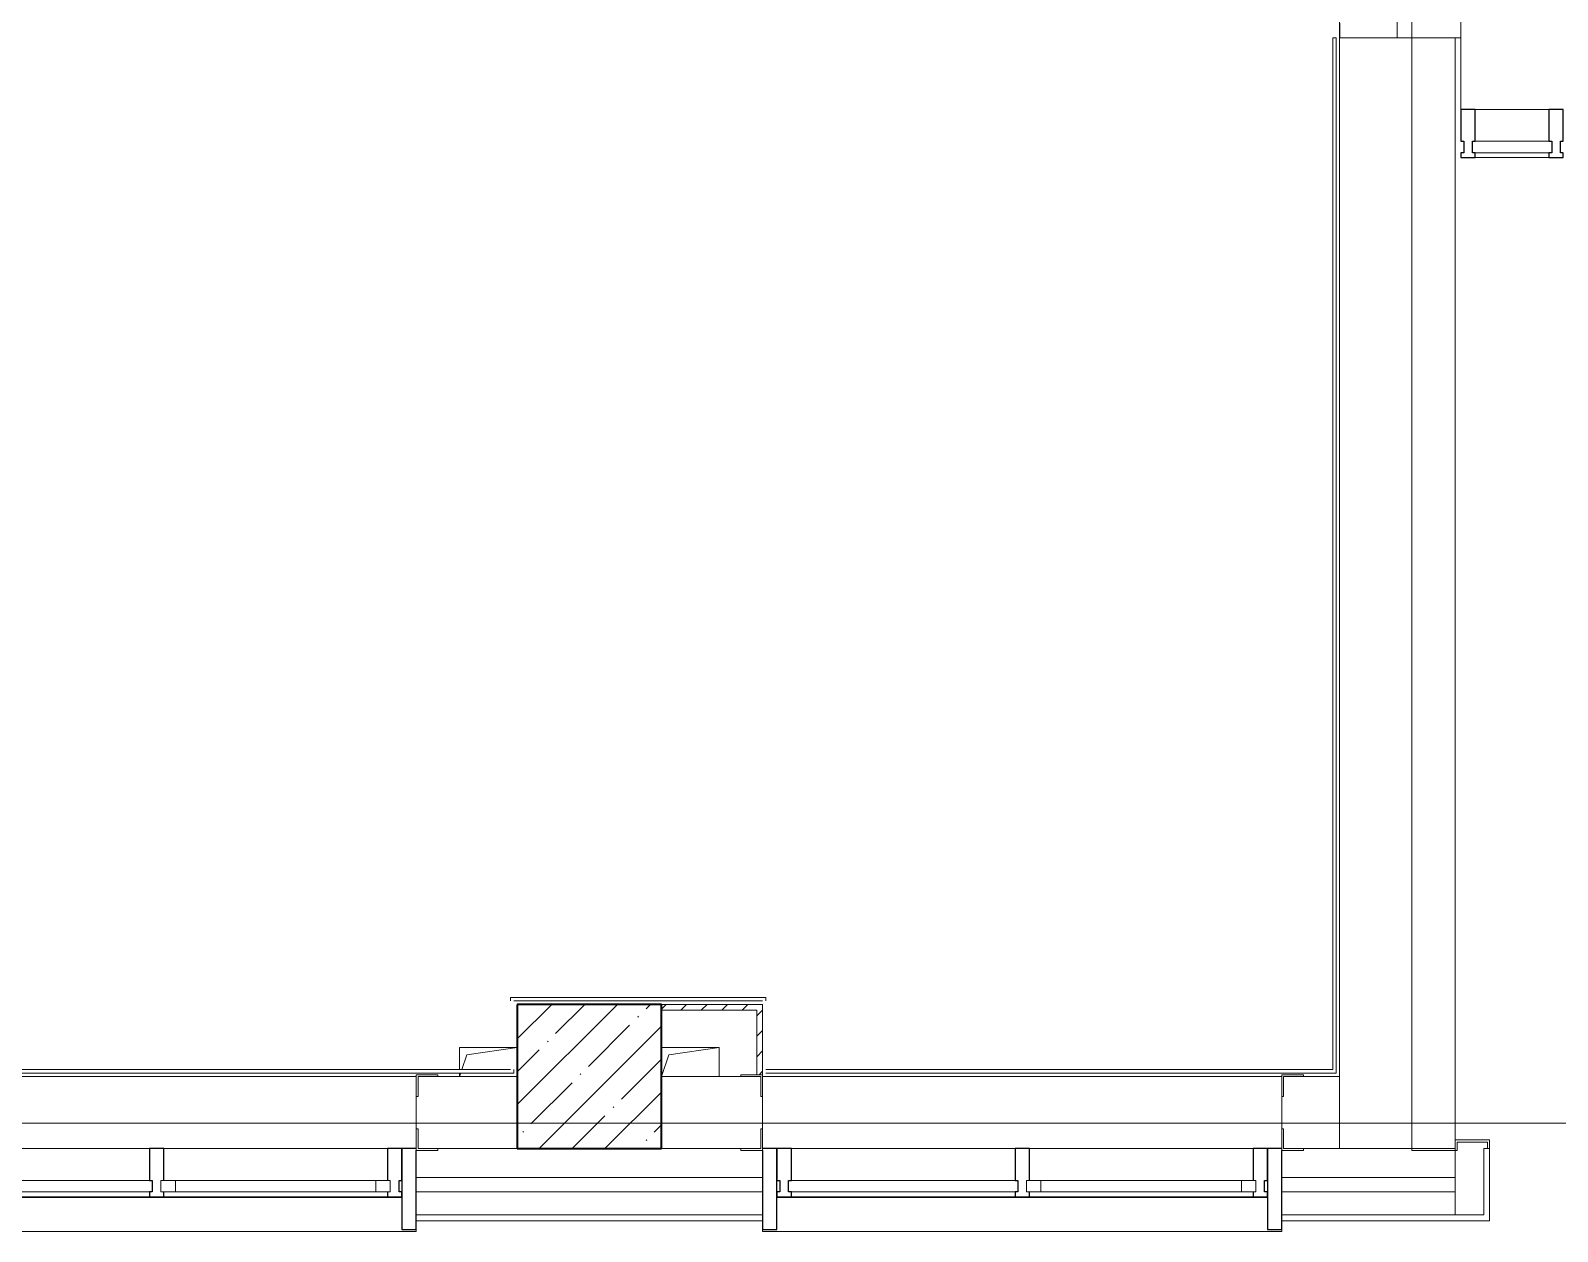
# Model space of a CAD drawing. Header units: millimetres. Extents: x 5993 to 95364, y 94667 to 143522.
# Drawn here: x 46346.5 to 46777.3, y 118566.6 to 118905.3 of the extents above; entities that cross this region are included whole.
import ezdxf

# ---------------------------------------------------------------- set-up
doc = ezdxf.new("R2010")
doc.units = ezdxf.units.MM
doc.linetypes.add('50_200_ШТРИХ_1Т_ш5_п1_п1_', pattern=[1400, 1000, -200, 0, -200])
doc.linetypes.add('Штрих короткий', pattern=[300, 150, -150])
for name, color, linetype, lineweight in [('0-2', 7, 'Continuous', 9), ('S-GRID-____-OTLN-1', 7, '50_200_ШТРИХ_1Т_ш5_п1_п1_', 9), ('Импосты витража', 7, 'Continuous', 9), ('Импосты витража-1', 7, 'Continuous', 25), ('Каркас_Импост', 7, 'Continuous', 13), ('Каркас_Импост-1', 7, 'Continuous', 9), ('Несущие колонны', 7, 'Continuous', 9), ('Несущие колонны-1', 7, 'Continuous', 35), ('Обобщенные модели', 7, 'Continuous', 9), ('Общие ребра', 7, 'Continuous', 9), ('Окна', 7, 'Continuous', 9), ('Остекление-1', 7, 'Continuous', 9), ('Перекрытия', 7, 'Continuous', 9), ('Перемычка-1', 7, 'Штрих короткий', 9), ('Стены', 7, 'Continuous', 9), ('Стены-1', 7, 'Continuous', 13)]:
    doc.layers.add(name, color=color, linetype=linetype, lineweight=lineweight)
doc.layers.add('Штриховка разреза-4', color=7, linetype='Continuous', lineweight=5, true_color=0x0080ff)

# ---------------------------------------------------------------- blocks, each defined once
blk = doc.blocks.new('BSC_Колонна _Прямоугольная - 500х500-V57-АИ2_01_План напольных покрытий и плинтусов 1го этажа _Часть 1_')
at = {"layer": 'Несущие колонны'}
h = blk.add_hatch(dxfattribs=at)
h.set_pattern_fill('FP_87', color=256, style=0, pattern_type=2)
h.set_pattern_definition([(45, (-59850, -57250), (-114.04925, 114.04925), []), (45, (-59735.95, -57250), (-114.04925, 114.04925), [201.613, -40.323, 3.353, -36.97])])
h.paths.add_polyline_path([(-250, -250), (250, -250), (250, 250), (-250, 250)], flags=0)
at = {"layer": 'Несущие колонны-1'}
for p, q in [((250, 250), (-250, 250)), ((-250, 250), (-250, -250)), ((250, -250), (250, 250)), ((-250, -250), (250, -250))]:
    blk.add_line(p, q, dxfattribs=at)
blk = doc.blocks.new('Проем_Дверь_Прямоугольный - 1800х2700h_оконные проемы-25805030-АИ2_01_План напольных покрытий и плинтусов 1го этажа _Часть 1_')
at = {"layer": 'Перемычка-1'}
for p, q in [((900, 125), (-900, 125)), ((900, -125), (-900, -125))]:
    blk.add_line(p, q, dxfattribs=at)
blk = doc.blocks.new('PNS_Панель прямоугольная2 - Нр_Стекло - 40мм-26243474-АИ2_01_План напольных покрытий и плинтусов 1го этажа _Часть 1_')
at = {"layer": 'Каркас_Импост'}
for p, q in [((-397.5, 0), (-397.5, 40)), ((-397.5, 40), (-347.5, 40)), ((-347.5, 40), (-347.5, 0)), ((397.5, 40), (347.5, 40)), ((347.5, 40), (347.5, 0)), ((397.5, 0), (397.5, 40)), ((-347.5, 0), (-397.5, 0)), ((347.5, 0), (397.5, 0))]:
    blk.add_line(p, q, dxfattribs=at)
at = {"layer": 'Каркас_Импост-1'}
for p, q in [((-347.5, 40), (347.5, 40)), ((-347.5, 0), (347.5, 0))]:
    blk.add_line(p, q, dxfattribs=at)
blk = doc.blocks.new('Прямоугольный импост - Импост структурный с накладкой - 150мм-25647633-АИ2_01_План напольных покрытий и плинтусов 1го этажа _Часть 1_')
at = {"layer": 'Импосты витража-1'}
for p, q in [((-25, 0), (-25, 17)), ((-25, 17), (25, 17)), ((-15, 0), (-25, 0)), ((-15, -40), (-15, 0)), ((25, 17), (25, 0)), ((-25, -150), (-25, -40)), ((-25, -40), (-15, -40)), ((25, -40), (25, -150)), ((25, -150), (-25, -150))]:
    blk.add_line(p, q, dxfattribs=at)
blk = doc.blocks.new('Прямоугольный импост - Импост структурный с накладкой - 150мм-25647642-АИ2_01_План напольных покрытий и плинтусов 1го этажа _Часть 1_')
at = {"layer": 'Импосты витража'}
for p, q in [((103600, 79475), (103600, 80250)), ((103767, 79475), (103767, 80250))]:
    blk.add_line(p, q, dxfattribs=at)
blk = doc.blocks.new('Прямоугольный импост - Импост структурный с накладкой - 150мм-V165-АИ2_01_План напольных покрытий и плинтусов 1го этажа _Часть 1_')
at = {"layer": 'Импосты витража-1'}
for p, q in [((-25, 0), (-25, 17)), ((-25, 17), (25, 17)), ((25, 0), (15, 0)), ((15, 0), (15, -40)), ((25, 17), (25, 0)), ((-25, -150), (-25, -40)), ((15, -40), (25, -40)), ((25, -40), (25, -150)), ((25, -150), (-25, -150))]:
    blk.add_line(p, q, dxfattribs=at)
blk = doc.blocks.new('PNS_Панель прямоугольная1 - Нр_Стекло - 40мм-25259299-АИ2_01_План напольных покрытий и плинтусов 1го этажа _Часть 1_')
at = {"layer": 'Остекление-1'}
for p, q in [((-387.5, 40), (387.5, 40)), ((-397.5, 0), (397.5, 0)), ((387.5, 0), (-387.5, 0))]:
    blk.add_line(p, q, dxfattribs=at)
blk = doc.blocks.new('Прямоугольный импост - Откос НВФ_50х280 мм-25993834-АИ2_01_План напольных покрытий и плинтусов 1го этажа _Часть 1_')
at = {"layer": 'Импосты витража-1'}
for p, q in [((-50, 130), (0, 130)), ((-50, -150), (-50, 130)), ((0, 130), (0, -144)), ((0, -150), (-50, -150))]:
    blk.add_line(p, q, dxfattribs=at)
blk = doc.blocks.new('Прямоугольный импост - Импост структурный с накладкой - 150мм-25647644-АИ2_01_План напольных покрытий и плинтусов 1го этажа _Часть 1_')
at = {"layer": 'Импосты витража-1'}
for p, q in [((-25, 0), (-25, 17)), ((-25, 17), (25, 17)), ((-15, 0), (-25, 0)), ((-15, -40), (-15, 0)), ((25, 0), (15, 0)), ((15, 0), (15, -40)), ((25, 17), (25, 0)), ((-25, -150), (-25, -40)), ((-25, -40), (-15, -40)), ((15, -40), (25, -40)), ((25, -40), (25, -150)), ((25, -150), (-25, -150))]:
    blk.add_line(p, q, dxfattribs=at)
blk = doc.blocks.new('Прямоугольный импост - Откос НВФ_50х280 мм-25993838-АИ2_01_План напольных покрытий и плинтусов 1го этажа _Часть 1_')
at = {"layer": 'Импосты витража-1'}
for p, q in [((0, 130), (-50, 130)), ((-50, 130), (-50, -150)), ((0, -144), (0, 130)), ((-50, -150), (0, -150))]:
    blk.add_line(p, q, dxfattribs=at)
blk = doc.blocks.new('Прямоугольный импост - Импост структурный с накладкой - 150мм-27103251-АИ2_01_План напольных покрытий и плинтусов 1го этажа _Часть 1_')
at = {"layer": 'Импосты витража-1'}
for p, q in [((-25, 0), (-25, 17)), ((-25, 17), (25, 17)), ((-15, 0), (-25, 0)), ((-15, -40), (-15, 0)), ((25, 0), (15, 0)), ((15, 0), (15, -40)), ((25, 17), (25, 0)), ((-25, -150), (-25, -40)), ((-25, -40), (-15, -40)), ((15, -40), (25, -40)), ((25, -40), (25, -150)), ((25, -150), (-25, -150))]:
    blk.add_line(p, q, dxfattribs=at)
blk = doc.blocks.new('PNS_Панель прямоугольная1 - Нр_Стекло - 40мм-27507872-АИ2_01_План напольных покрытий и плинтусов 1го этажа _Часть 1_')
at = {"layer": 'Остекление-1'}
for p, q in [((-127.5, 40), (127.5, 40)), ((-137.5, 0), (137.5, 0)), ((127.5, 0), (-127.5, 0))]:
    blk.add_line(p, q, dxfattribs=at)
blk = doc.blocks.new('Прямоугольный импост - Импост структурный с накладкой - 150мм-27507870-АИ2_01_План напольных покрытий и плинтусов 1го этажа _Часть 1_')
at = {"layer": 'Импосты витража'}
for p, q in [((65380, 60601.5), (65125, 60601.5)), ((65380, 60434.5), (65125, 60434.5))]:
    blk.add_line(p, q, dxfattribs=at)
blk = doc.blocks.new('Прямоугольный импост - Импост структурный с накладкой - 150мм-27090926-АИ2_01_План напольных покрытий и плинтусов 1го этажа _Часть 1_')
at = {"layer": 'Импосты витража-1'}
for p, q in [((-25, 0), (-25, 17)), ((-25, 17), (25, 17)), ((-15, 0), (-25, 0)), ((-15, -40), (-15, 0)), ((25, 0), (15, 0)), ((15, 0), (15, -40)), ((25, 17), (25, 0)), ((-25, -150), (-25, -40)), ((-25, -40), (-15, -40)), ((15, -40), (25, -40)), ((25, -40), (25, -150)), ((25, -150), (-25, -150))]:
    blk.add_line(p, q, dxfattribs=at)
blk = doc.blocks.new('Фахверк_СКБ_Уголок - 250_2700-27497298-АИ2_01_План напольных покрытий и плинтусов 1го этажа _Часть 1_')
at = {"layer": 'Обобщенные модели'}
for p, q in [((200, 181), (125, 181)), ((125, 181), (125, 106)), ((131, 106), (131, 175)), ((131, 175), (200, 175)), ((200, 175), (200, 181)), ((125, 106), (131, 106)), ((131, -6), (125, -6)), ((125, -6), (125, -81)), ((131, -75), (131, -6)), ((125, -81), (200, -81)), ((200, -75), (131, -75)), ((200, -81), (200, -75))]:
    blk.add_line(p, q, dxfattribs=at)
blk = doc.blocks.new('AR_Отверстие прямоугольное _в плите_ - AR_Отверстие прямоугольное _в плите_-V247-АИ2_01_План напольных покрытий и плинтусов 1го этажа _Часть 1_')
at = {"layer": 'Обобщенные модели'}
for p, q in [((100, 50), (-100, 50)), ((-100, -50), (-75, 25)), ((-75, 25), (100, 50)), ((100, -50), (100, 50))]:
    blk.add_line(p, q, dxfattribs=at)
blk = doc.blocks.new('AR_Отверстие прямоугольное _в плите_ - AR_Отверстие прямоугольное _в плите_-V278-АИ2_01_План напольных покрытий и плинтусов 1го этажа _Часть 1_')
at = {"layer": 'Обобщенные модели'}
for p, q in [((100, 50), (-100, 50)), ((-100, 50), (-100, -26)), ((-92, -26), (-75, 25)), ((-75, 25), (100, 50)), ((-100, -38), (-100, -50)), ((-100, -50), (-96, -38))]:
    blk.add_line(p, q, dxfattribs=at)
blk = doc.blocks.new('Отлив_СКБ - Отлив витража_120_НВФ-31885687-АИ2_01_План напольных покрытий и плинтусов 1го этажа _Часть 1_')
at = {"layer": 'Окна'}
for p, q in [((1750, -2), (50, -2)), ((0, -120), (0, -113)), ((0, -120), (1800, -120)), ((1800, -113), (1800, -120))]:
    blk.add_line(p, q, dxfattribs=at)
blk = doc.blocks.new('О_Общий_Откосы металлические_СКБ_Боковой - О_Общий_Откосы металлические_СКБ_Боковой-32003645-АИ2_01_План напольных покрытий и плинтусов 1го этажа _Часть 1_')
at = {"layer": 'Обобщенные модели'}
for p, q in [((0, 0), (-120, 0)), ((-120, 0), (-120, -30)), ((0, -30), (0, 0)), ((-120, -30), (-270, -30)), ((-270, -30), (-270, -37)), ((-270, -37), (-113, -37)), ((-113, -37), (-113, -7)), ((-113, -7), (-7, -7)), ((-7, -7), (-7, -30)), ((-7, -30), (0, -30))]:
    blk.add_line(p, q, dxfattribs=at)
blk = doc.blocks.new('Проем_Дверь_Прямоугольный - 3950х2800h_витражные проемы-35302880-АИ2_01_План напольных покрытий и плинтусов 1го этажа _Часть 1_')
at = {"layer": 'Перемычка-1'}
for p, q in [((1975, 100), (-1975, 100)), ((1975, -100), (-1975, -100))]:
    blk.add_line(p, q, dxfattribs=at)

msp = doc.modelspace()

# ---------------------------------------------------------------- linework, layer by layer
at = {"layer": 'S-GRID-____-OTLN-1', "color": 251, "ltscale": 0.6, "true_color": 0x636466}
msp.add_line((50293.31, 118597.07), (41443.97, 118597.07), dxfattribs=at)
at = {"layer": 'Общие ребра'}
for p, q in [((46461.46, 118589.92), (46483.84, 118589.92)), ((46483.84, 118589.92), (46461.46, 118589.92)), ((46524.54, 118589.92), (46546.92, 118589.92)), ((46546.92, 118589.92), (46524.54, 118589.92)), ((46705.64, 118589.92), (46715.82, 118589.92)), ((46715.82, 118589.92), (46705.64, 118589.92)), ((46553.03, 118581.78), (46455.35, 118581.78)), ((46748.38, 118581.78), (46699.54, 118581.78)), ((46553.03, 118577.71), (46455.35, 118577.71)), ((46748.38, 118577.71), (46699.54, 118577.71)), ((46553.03, 118571.2), (46455.35, 118571.2)), ((46455.35, 118571.2), (46553.03, 118571.2)), ((46748.38, 118571.2), (46699.54, 118571.2)), ((46699.54, 118571.2), (46748.38, 118571.2))]:
    msp.add_line(p, q, dxfattribs=at)
at = {"layer": 'Перекрытия'}
for p, q in [((46750.01, 119224.8), (46750.01, 118883.06)), ((46736.17, 118903.29), (46736.17, 119220.73)), ((46715.91, 118903.29), (46715.91, 118907.37)), ((46750.01, 118903.29), (46748.38, 118903.29))]:
    msp.add_line(p, q, dxfattribs=at)
at = {"layer": 'Стены'}
for p, q in [((46713.87, 118612.22), (46713.87, 118903.29)), ((46714.84, 118903.29), (46713.87, 118903.29)), ((46714.84, 118903.29), (46714.84, 118611.24)), ((46481.89, 118632.57), (46554, 118632.57)), ((46481.89, 118632.57), (46481.89, 118631.59)), ((46553.03, 118631.59), (46482.87, 118631.59)), ((46554, 118631.59), (46554, 118632.57)), ((46308.84, 118610.27), (46455.35, 118610.27)), ((46482.87, 118611.24), (46309.82, 118611.24)), ((46310.8, 118612.22), (46481.89, 118612.22)), ((46482.87, 118611.24), (46482.87, 118612.22)), ((46553.03, 118610.27), (46699.54, 118610.27)), ((46554, 118612.22), (46713.87, 118612.22)), ((46714.84, 118611.24), (46554, 118611.24))]:
    msp.add_line(p, q, dxfattribs=at)
at = {"layer": 'Стены-1'}
for p, q in [((46736.17, 118903.29), (46715.82, 118903.29)), ((46715.82, 118903.29), (46715.82, 118589.92)), ((46748.38, 118903.29), (46736.17, 118903.29)), ((46736.17, 118903.29), (46736.17, 118589.92)), ((46736.17, 118589.92), (46736.17, 118903.29)), ((46748.38, 118589.92), (46748.38, 118903.29)), ((46553.03, 118630.61), (46524.54, 118630.61)), ((46524.54, 118628.99), (46551.4, 118628.99)), ((46551.4, 118628.99), (46551.4, 118610.75)), ((46553.03, 118610.75), (46553.03, 118630.61)), ((46483.84, 118610.27), (46461.46, 118610.27)), ((46546.92, 118610.27), (46524.54, 118610.27)), ((46715.82, 118610.27), (46705.64, 118610.27)), ((46715.82, 118589.92), (46715.82, 118610.27)), ((46455.35, 118604.65), (46455.35, 118595.53)), ((46553.03, 118595.53), (46553.03, 118604.65)), ((46699.54, 118604.65), (46699.54, 118595.53)), ((46455.35, 118589.43), (46455.35, 118571.2)), ((46553.03, 118571.2), (46553.03, 118589.43)), ((46699.54, 118589.43), (46699.54, 118571.2)), ((46715.82, 118589.92), (46736.17, 118589.92)), ((46748.38, 118589.92), (46715.82, 118589.92)), ((46736.17, 118589.92), (46748.38, 118589.92)), ((46748.38, 118571.2), (46748.38, 118589.92)), ((46756.52, 118589.92), (46756.52, 118571.2)), ((46758.14, 118589.92), (46756.52, 118589.92)), ((46758.14, 118571.2), (46758.14, 118589.92)), ((46455.35, 118571.2), (46455.35, 118569.57)), ((46553.03, 118569.57), (46553.03, 118571.2)), ((46699.54, 118571.2), (46699.54, 118569.57)), ((46756.52, 118571.2), (46748.38, 118571.2)), ((46758.14, 118569.57), (46758.14, 118571.2)), ((46455.35, 118569.57), (46553.03, 118569.57)), ((46699.54, 118569.57), (46758.14, 118569.57))]:
    msp.add_line(p, q, dxfattribs=at)
at = {"layer": 'Штриховка разреза-4'}
for p, q in [((46524.54, 118629.29), (46525.87, 118630.61)), ((46529.99, 118628.99), (46531.62, 118630.61)), ((46535.75, 118628.99), (46537.38, 118630.61)), ((46541.5, 118628.99), (46543.13, 118630.61)), ((46547.26, 118628.99), (46548.89, 118630.61)), ((46551.4, 118627.37), (46553.03, 118629)), ((46551.4, 118621.62), (46553.03, 118623.24)), ((46551.4, 118615.86), (46553.03, 118617.49)), ((46552.05, 118610.75), (46553.03, 118611.73))]:
    msp.add_line(p, q, dxfattribs=at)

# ---------------------------------------------------------------- block references
at = {"layer": '0-2', "xscale": 0.08139549610658335, "yscale": 0.08139549610658335, "zscale": 0.08139549610658335}
for name, p, rotation in [('Проем_Дверь_Прямоугольный - 3950х2800h_витражные проемы-35302880-АИ2_01_План напольных покрытий и плинтусов 1го этажа _Часть 1_', (46723.96, 119064.05), 269.9999999999999), ('Фахверк_СКБ_Уголок - 250_2700-27497298-АИ2_01_План напольных покрытий и плинтусов 1го этажа _Часть 1_', (46563.2, 118604.16), 180), ('Прямоугольный импост - Импост структурный с накладкой - 150мм-25647642-АИ2_01_План напольных покрытий и плинтусов 1го этажа _Часть 1_', (39848.07, 127022.49), 270), ('Прямоугольный импост - Импост структурный с накладкой - 150мм-25647642-АИ2_01_План напольных покрытий и плинтусов 1го этажа _Часть 1_', (39915.23, 127022.49), 270), ('Прямоугольный импост - Откос НВФ_50х280 мм-25993838-АИ2_01_План напольных покрытий и плинтусов 1го этажа _Часть 1_', (46553.03, 118577.71), 180), ('Прямоугольный импост - Импост структурный с накладкой - 150мм-25647642-АИ2_01_План напольных покрытий и плинтусов 1го этажа _Часть 1_', (40092.26, 127022.49), 270), ('Прямоугольный импост - Импост структурный с накладкой - 150мм-25647642-АИ2_01_План напольных покрытий и плинтусов 1го этажа _Часть 1_', (40159.41, 127022.49), 270)]:
    msp.add_blockref(name, p, dxfattribs=dict(at, rotation=rotation))
at = {"layer": '0-2', "extrusion": (0, 0, -1), "xscale": 0.08139549610658335, "yscale": 0.08139549610658335, "zscale": 0.08139549610658335, "rotation": 180}
for name, p in [('Прямоугольный импост - Импост структурный с накладкой - 150мм-27090926-АИ2_01_План напольных покрытий и плинтусов 1го этажа _Часть 1_', (-46752.04, 118870.85)), ('Прямоугольный импост - Импост структурный с накладкой - 150мм-27103251-АИ2_01_План напольных покрытий и плинтусов 1го этажа _Часть 1_', (-46776.87, 118870.85)), ('Прямоугольный импост - Импост структурный с накладкой - 150мм-25647633-АИ2_01_План напольных покрытий и плинтусов 1го этажа _Часть 1_', (-46382.1, 118577.71)), ('Прямоугольный импост - Импост структурный с накладкой - 150мм-V165-АИ2_01_План напольных покрытий и плинтусов 1го этажа _Часть 1_', (-46449.25, 118577.71)), ('Прямоугольный импост - Откос НВФ_50х280 мм-25993834-АИ2_01_План напольных покрытий и плинтусов 1го этажа _Часть 1_', (-46455.35, 118577.71)), ('Прямоугольный импост - Импост структурный с накладкой - 150мм-25647644-АИ2_01_План напольных покрытий и плинтусов 1го этажа _Часть 1_', (-46559.13, 118577.71)), ('Прямоугольный импост - Импост структурный с накладкой - 150мм-25647633-АИ2_01_План напольных покрытий и плинтусов 1го этажа _Часть 1_', (-46626.28, 118577.71)), ('Прямоугольный импост - Импост структурный с накладкой - 150мм-V165-АИ2_01_План напольных покрытий и плинтусов 1го этажа _Часть 1_', (-46693.44, 118577.71)), ('Прямоугольный импост - Откос НВФ_50х280 мм-25993834-АИ2_01_План напольных покрытий и плинтусов 1го этажа _Часть 1_', (-46699.54, 118577.71))]:
    msp.add_blockref(name, p, dxfattribs=at)
at = {"layer": '0-2', "xscale": 0.08139549610658335, "yscale": 0.08139549610658335, "zscale": 0.08139549610658335}
for name, p in [('Прямоугольный импост - Импост структурный с накладкой - 150мм-27507870-АИ2_01_План напольных покрытий и плинтусов 1го этажа _Часть 1_', (41453.19, 113950.37)), ('PNS_Панель прямоугольная1 - Нр_Стекло - 40мм-27507872-АИ2_01_План напольных покрытий и плинтусов 1го этажа _Часть 1_', (46764.45, 118870.85)), ('BSC_Колонна _Прямоугольная - 500х500-V57-АИ2_01_План напольных покрытий и плинтусов 1го этажа _Часть 1_', (46504.19, 118610.27)), ('AR_Отверстие прямоугольное _в плите_ - AR_Отверстие прямоугольное _в плите_-V278-АИ2_01_План напольных покрытий и плинтусов 1го этажа _Часть 1_', (46475.7, 118614.34)), ('AR_Отверстие прямоугольное _в плите_ - AR_Отверстие прямоугольное _в плите_-V247-АИ2_01_План напольных покрытий и плинтусов 1го этажа _Часть 1_', (46532.68, 118614.34)), ('Проем_Дверь_Прямоугольный - 1800х2700h_оконные проемы-25805030-АИ2_01_План напольных покрытий и плинтусов 1го этажа _Часть 1_', (46382.1, 118600.09)), ('Фахверк_СКБ_Уголок - 250_2700-27497298-АИ2_01_План напольных покрытий и плинтусов 1го этажа _Часть 1_', (46445.18, 118596.02)), ('Проем_Дверь_Прямоугольный - 1800х2700h_оконные проемы-25805030-АИ2_01_План напольных покрытий и плинтусов 1го этажа _Часть 1_', (46626.28, 118600.09)), ('Фахверк_СКБ_Уголок - 250_2700-27497298-АИ2_01_План напольных покрытий и плинтусов 1го этажа _Часть 1_', (46689.37, 118596.02)), ('О_Общий_Откосы металлические_СКБ_Боковой - О_Общий_Откосы металлические_СКБ_Боковой-32003645-АИ2_01_План напольных покрытий и плинтусов 1го этажа _Часть 1_', (46758.14, 118592.36)), ('PNS_Панель прямоугольная1 - Нр_Стекло - 40мм-25259299-АИ2_01_План напольных покрытий и плинтусов 1го этажа _Часть 1_', (46348.52, 118577.71)), ('PNS_Панель прямоугольная2 - Нр_Стекло - 40мм-26243474-АИ2_01_План напольных покрытий и плинтусов 1го этажа _Часть 1_', (46415.67, 118577.71)), ('PNS_Панель прямоугольная1 - Нр_Стекло - 40мм-25259299-АИ2_01_План напольных покрытий и плинтусов 1го этажа _Часть 1_', (46592.71, 118577.71)), ('PNS_Панель прямоугольная2 - Нр_Стекло - 40мм-26243474-АИ2_01_План напольных покрытий и плинтусов 1го этажа _Часть 1_', (46659.86, 118577.71)), ('Отлив_СКБ - Отлив витража_120_НВФ-31885687-АИ2_01_План напольных покрытий и плинтусов 1го этажа _Часть 1_', (46308.84, 118576.32)), ('Отлив_СКБ - Отлив витража_120_НВФ-31885687-АИ2_01_План напольных покрытий и плинтусов 1го этажа _Часть 1_', (46553.03, 118576.32))]:
    msp.add_blockref(name, p, dxfattribs=at)

doc.saveas('drawing.dxf')
